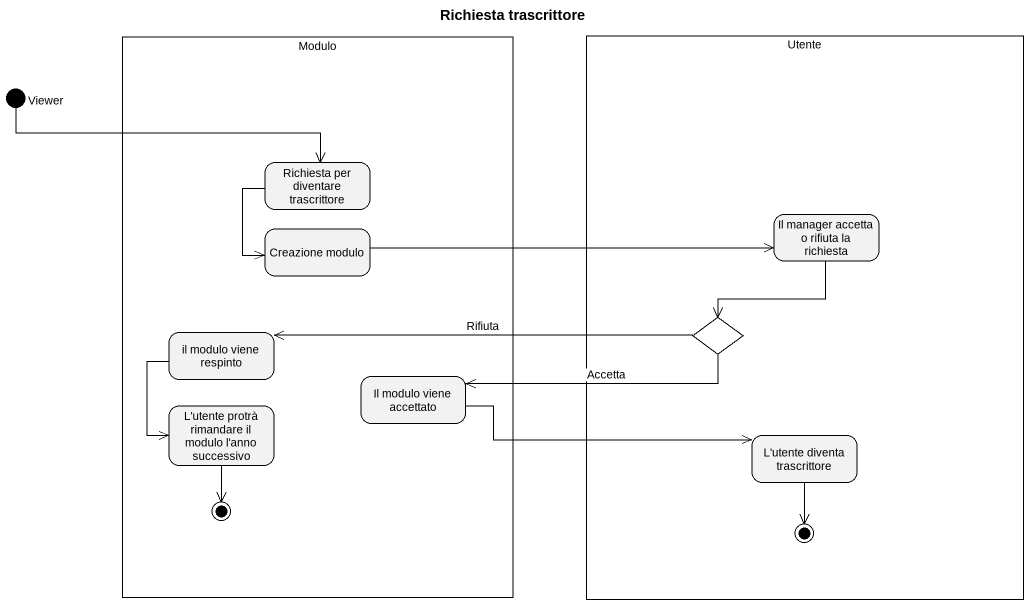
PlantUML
@startuml
title Richiesta trascrittore
hide empty description
state Modulo <<object>> {
  state "Richiesta per diventare trascrittore" as Richiesta_per_diventare
  state "Creazione modulo" as Creazione_modulo
  state "il modulo viene respinto" as il_modulo_viene_respinto
  state "Il modulo viene accettato" as Il_modulo_viene_accettato
  state "L'utente protrà rimandare il modulo l'anno successivo" as L_utente_protrà_rimandare
  L_utente_protrà_rimandare --> [*]
}
state Utente <<object>> {
  state "Il manager accetta o rifiuta la richiesta" as Il_manager_accetta_o
  state choice1 <<choice>>
  state "L'utente diventa trascrittore" as L_utente_diventa
  L_utente_diventa --> [*]
}
state Viewer <<start>>
Viewer -right-> Richiesta_per_diventare
Richiesta_per_diventare --> Creazione_modulo
Creazione_modulo -right-> Il_manager_accetta_o
Il_manager_accetta_o --> choice1
il_modulo_viene_respinto --> L_utente_protrà_rimandare
choice1 -left-> il_modulo_viene_respinto : Rifiuta
choice1 -left-> Il_modulo_viene_accettato : Accetta
Il_modulo_viene_accettato -right-> L_utente_diventa
@enduml
